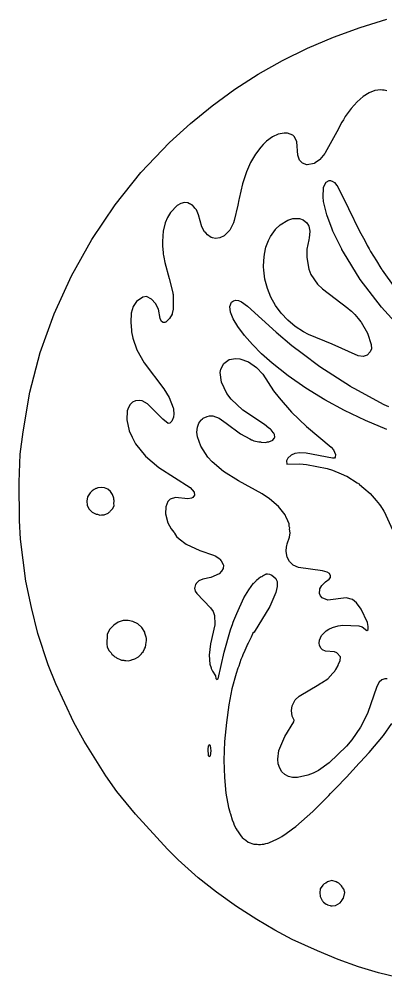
# Model space of a CAD drawing. Header units: millimetres. Extents: x 9 to 291, y 12 to 293.
# Drawn here: x 8.5 to 113, y 15.3 to 288 of the extents above; entities that cross this region are included whole.
import ezdxf

# ---------------------------------------------------------------- set-up
doc = ezdxf.new("R2010")
doc.units = ezdxf.units.MM
doc.layers.add('CUT', color=7, linetype='CONTINUOUS')

msp = doc.modelspace()

# ---------------------------------------------------------------- linework, layer by layer
at = {"layer": 'CUT'}
for points in [[(116.8109, 15.3353), (110.9323, 16.7814), (105.1767, 18.5045), (99.4029, 20.573), (93.5413, 22.9668), (86.3156, 26.2564), (81.3754, 28.9109), (76.2367, 31.8958), (70.4881, 35.6156), (64.729, 39.7117), (59.5352, 43.7991), (53.8403, 48.9392), (50.7849, 51.9637), (41.6818, 61.8668), (36.3967, 68.3503), (33.1846, 72.7981), (27.0399, 82.691), (24.1474, 88.0138), (19.0019, 98.9522), (16.8484, 104.3984), (13.8983, 113.31), (12.0205, 120.6349), (10.4822, 128.1409), (8.8801, 140.1575), (8.6033, 145.4204), (8.5419, 156.3651), (8.8524, 164.3251), (9.6518, 170.6881), (11.5545, 181.92), (14.5487, 193.1876), (18.5194, 204.2339), (23.4441, 215.0342), (29.2437, 225.3751), (35.8576, 235.2521), (43.2421, 244.4543), (51.3259, 252.9397), (57.339, 258.3699), (63.5537, 263.4162), (70.0153, 268.094), (76.6614, 272.3715), (83.5748, 276.2911), (90.7135, 279.7983), (98.0979, 282.936), (105.6926, 285.7031), (113.2318, 288.0414)], [(113.2396, 267.6526), (112.9193, 267.705), (112.4625, 267.8401), (112.0208, 267.8521), (111.5615, 267.9272), (109.8778, 267.7149), (108.2148, 267.0615), (106.4934, 266.0048), (104.7778, 264.5311), (103.1108, 262.6495), (101.4338, 260.36), (100.8969, 259.3921), (100.4273, 258.7119), (99.0308, 256.028), (95.6958, 250.016), (95.5738, 249.8421), (94.1919, 248.1163), (94.1721, 248.0995), (94.1571, 248.0868), (94.1477, 248.0788), (94.1238, 248.0586), (92.855, 247.1457), (92.7905, 247.1143), (92.7531, 247.0961), (92.7075, 247.0739), (92.5451, 246.9949), (90.6119, 246.5611), (90.4711, 246.5907), (89.2876, 247.0759), (88.379, 247.9006), (87.9421, 249.3292), (87.628, 253.1542), (87.0017, 254.5292), (86.4461, 255.039), (85.0164, 255.5736), (84.0412, 255.6386), (82.3562, 255.3637), (80.7316, 254.6112), (79.0082, 253.357), (78.4351, 252.7615), (78.2411, 252.5912), (78.0845, 252.3971), (77.3859, 251.6712), (75.8369, 249.6013), (74.4696, 247.2279), (73.2501, 244.5701), (72.124, 241.1596), (71.2248, 236.9956), (71.218, 236.9859), (71.1477, 236.6384), (70.8261, 235.1489), (69.7711, 230.7899), (69.5676, 230.0828), (68.5061, 227.9925), (66.917, 226.4009), (65.6955, 225.8194), (64.4795, 225.6539), (63.6315, 225.8489), (63.2931, 225.9387), (63.2372, 225.9728), (62.188, 226.6995), (61.6746, 227.2361), (61.3677, 227.587), (60.6091, 228.9772), (59.6234, 232.4209), (59.0407, 233.7658), (58.5736, 234.3149), (58.4172, 234.6068), (57.8919, 235.1356), (57.6177, 235.2531), (57.3669, 235.4378), (57.1007, 235.5083), (56.5655, 235.7855), (55.5886, 235.8496), (54.6025, 235.6046), (53.5204, 234.9999), (51.6524, 233.0482), (50.8296, 231.6551), (50.1242, 230.0637), (49.637, 228.111), (49.6288, 227.9853), (49.5867, 227.8295), (49.4024, 224.7569), (49.4082, 224.6291), (49.3974, 224.4693), (49.3986, 224.4576), (49.3355, 223.4906), (49.5457, 221.6328), (49.556, 221.4077), (49.5933, 221.2121), (49.6401, 220.7978), (49.7674, 220.2981), (50.0476, 218.8267), (51.2949, 214.2989), (52.33, 210.2336), (52.3316, 210.2158), (52.3475, 210.0334), (52.3718, 209.7561), (52.3798, 209.665), (52.4048, 205.5452), (52.1476, 204.2973), (52.0919, 204.0782), (51.3924, 202.9208), (50.677, 202.2085), (50.2799, 201.8928), (50.2796, 201.8926), (50.277, 201.8912), (50.2386, 201.8702), (50.027, 201.7546), (49.5756, 201.7312), (49.1047, 202.0827), (48.7055, 202.8669), (48.2205, 205.5399), (47.3674, 207.1334), (46.1981, 208.4285), (44.85, 209.1236), (43.752, 208.9905), (41.9824, 207.6996), (40.9758, 206.2622), (40.4569, 204.4113), (40.3945, 201.8317), (40.5541, 199.49), (40.5484, 199.3081), (40.5765, 199.1611), (40.5801, 199.1093), (40.8869, 197.3134), (42.0276, 193.9517), (44.1733, 190.2697), (49.7232, 182.8501), (51.2684, 180.441), (52.4242, 177.4711), (52.4561, 177.2754), (52.4824, 177.1142), (52.4897, 177.0694), (52.4933, 177.0474), (52.6199, 175.8041), (52.491, 174.7954), (52.0572, 173.7149), (51.597, 173.1682), (51.4981, 173.0752), (51.0168, 173.0031), (49.5104, 174.2384), (45.1147, 178.5706), (43.6144, 179.4304), (42.9345, 179.5947), (41.7087, 179.4716), (40.8419, 179.0597), (40.1539, 178.424), (39.6398, 177.6218), (39.2858, 176.5916), (39.1692, 174.0203), (39.8977, 170.9784), (40.6917, 169.092), (41.7259, 167.2719), (44.5283, 163.7753), (48.3098, 160.5152), (57.2347, 154.8424), (58.4101, 153.5), (58.4468, 152.5981), (58.0473, 151.9896), (57.6415, 151.7373), (56.6232, 151.6359), (53.114, 152), (51.5753, 151.4802), (50.9232, 150.8653), (50.2876, 149.3458), (50.2306, 147.3215), (50.8797, 144.7551), (51.7996, 143.0664), (52.5884, 142.1429), (52.7418, 141.9378), (52.7823, 141.7961), (53.3661, 140.905), (54.0728, 140.1676), (56.07, 138.7235), (59.9722, 136.8799), (63.8925, 135.5642), (64.5347, 135.3265), (64.5583, 135.3118), (65.4769, 134.6488), (65.7352, 134.4516), (66.1123, 133.9652), (66.6351, 132.9476), (66.7197, 132.7215), (66.635, 131.7627), (66.2175, 131.0011), (65.5145, 130.2977), (63.1581, 129.2202), (60.8599, 128.7477), (59.749, 128.2507), (58.9584, 127.4801), (58.9405, 127.4301), (58.7471, 127.2438), (58.5561, 126.4269), (58.5656, 126.3833), (58.4978, 126.194), (58.6713, 125.3645), (59.1685, 124.6477), (63.0736, 120.5762), (63.7545, 119.5203), (64.1698, 118.3707), (64.1786, 118.3042), (64.2527, 116.0192), (64.2329, 115.7252), (63.0642, 110.3712), (62.6407, 107.1671), (62.83, 104.5674), (63.2167, 103.5244), (63.2561, 103.3409), (63.3724, 103.1046), (63.5782, 102.5496), (64.4465, 101.26), (64.5192, 100.4623), (64.8559, 100.1903), (65.252, 100.4322), (66.8981, 107.9285), (68.7116, 114.2915), (69.3728, 116.139), (69.4144, 116.2424), (69.5117, 116.484), (69.731, 117.0283), (70.5015, 118.9412), (72.5321, 123.3847), (73.9445, 125.7372), (75.3135, 127.5626), (75.3913, 127.6423), (75.919, 128.1714), (76.0404, 128.2932), (76.1586, 128.4117), (76.7858, 129.0408), (77.3081, 129.373), (77.6159, 129.5459), (77.9019, 129.7065), (78.0317, 129.7794), (78.4458, 130.0119), (78.7397, 130.1249), (78.7407, 130.1253), (78.8358, 130.1578), (78.9005, 130.18), (79.0338, 130.2256), (79.2542, 130.2503), (79.8619, 130.2033), (80.4813, 129.9011), (81.6135, 128.9776), (81.7779, 128.6879), (82.0035, 128.0663), (82.0252, 127.9288), (82.0353, 127.8642), (82.0416, 127.8247), (82.0477, 127.7857), (82.0278, 126.695), (81.6766, 124.9755), (79.9142, 120.9265), (75.4431, 113.6639), (75.0588, 113.3436), (74.6593, 112.2375), (74.6618, 112.2149), (74.0687, 111.0942), (73.7468, 110.5267), (73.6172, 110.241), (73.3813, 109.7951), (72.8015, 108.4427), (72.2368, 107.1977), (72.042, 106.6708), (71.7164, 105.9111), (71.0684, 104.0375), (70.8997, 103.5813), (70.8414, 103.3811), (70.3167, 101.8642), (69.1459, 97.5501), (68.2619, 92.9472), (67.554, 87.93), (67.0651, 82.5519), (66.8502, 77.284), (67.0024, 72.3496), (67.4299, 67.8219), (68.1714, 63.7491), (68.5155, 62.5954), (68.5667, 62.3504), (68.7113, 61.9388), (69.1951, 60.3166), (69.5785, 59.4706), (69.8207, 58.7813), (70.377, 57.7086), (70.5014, 57.4343), (70.5642, 57.3478), (70.691, 57.1033), (71.6673, 55.77), (71.8209, 55.6173), (72.0578, 55.2912), (72.5374, 54.9052), (72.7996, 54.6445), (73.0859, 54.4638), (73.7721, 53.9116), (75.4046, 53.3594), (76.3296, 53.3174), (76.6924, 53.2716), (76.9294, 53.2901), (77.3146, 53.2726), (77.757, 53.3549), (78.2179, 53.3909), (78.7915, 53.5472), (79.3697, 53.6546), (79.625, 53.7742), (79.873, 53.8417), (81.9251, 54.7619), (82.6754, 55.2027), (83.3874, 55.5362), (84.055, 56.0134), (84.2077, 56.103), (86.4339, 57.7136), (87.3636, 58.3781), (92.1873, 62.6486), (93.5241, 64.0111), (96.5746, 67.0362), (96.6201, 67.0843), (96.7286, 67.1902), (97.2538, 67.7547), (98.7468, 69.3344), (101.7614, 72.4071), (105.4107, 76.3849), (105.5664, 76.5497), (105.6451, 76.6405), (108.2375, 79.4663), (112.311, 84.2743), (114.6429, 87.714)], [(118.5039, 198.683), (111.7737, 206.1201), (105.7107, 214.0287), (100.8845, 221.7429), (100.4777, 222.5056), (100.4498, 222.5579), (100.4409, 222.5747), (100.435, 222.5857), (97.9208, 227.6927), (97.6591, 228.2693), (96.1794, 232.3562), (95.3299, 235.8104), (95.2708, 236.1631), (95.2641, 236.203), (95.2516, 236.2773), (95.2391, 236.352), (95.1684, 237.3087), (95.2258, 240.2205), (95.2275, 240.2306), (95.2296, 240.2356), (95.2306, 240.238), (95.2344, 240.2469), (95.2367, 240.2522), (96.0001, 241.6597), (96.8088, 242.1085), (97.1857, 242.1316), (97.448, 242.0716), (97.6881, 241.9739), (98.3766, 241.5339), (99.0213, 240.736), (99.3135, 240.3201), (102.3795, 234.1989), (105.5141, 227.7038), (106.9649, 225.0444), (107.6518, 223.6731), (108.2503, 222.6881), (108.6434, 221.9676), (110.3246, 219.2745), (111.5604, 217.2409), (111.8505, 216.8303), (111.9482, 216.6738), (115.5018, 211.6491)], [(113.2265, 171.2865), (107.1513, 173.8638), (101.2252, 176.7036), (95.5618, 179.7822), (90.2244, 183.0643), (85.187, 186.5566), (80.5876, 190.1748), (77.6106, 192.8415), (74.9576, 195.4958), (72.6931, 198.097), (70.8475, 200.5703), (69.5245, 202.818), (68.753, 204.7292), (68.5529, 206.3168), (69.0642, 207.566), (69.5964, 207.9562), (70.246, 208.0963), (71.0081, 207.9944), (71.8713, 207.6111), (73.6168, 206.3592), (81.7571, 198.9776), (86.2431, 195.1983), (89.1509, 193.0385), (94.1444, 189.22), (102.9166, 183.6077), (103.135, 183.49), (103.8492, 183.0307), (112.3604, 178.4525), (113.7407, 177.8372)], [(113.3699, 100.3491), (112.6703, 100.4136), (111.8197, 100.1299), (111.0874, 99.4538), (110.393, 98.2109), (107.7335, 90.5346), (105.7732, 86.6154), (103.2844, 83.0205), (101.7683, 81.2553), (96.8341, 76.4733), (93.8002, 74.3345), (92.2739, 73.5396), (90.8034, 72.9483), (87.8544, 72.3337), (86.4296, 72.3378), (85.2488, 72.6197), (84.2197, 73.1474), (83.3505, 73.969), (82.7501, 74.9728), (82.3509, 76.2159), (82.2251, 77.5807), (82.5317, 79.9691), (84.1842, 84.0074), (86.8001, 88.123), (86.8747, 88.6593), (86.2531, 89.7932), (86.0641, 91.3954), (86.2935, 92.68), (86.8248, 93.8671), (87.1932, 94.3702), (88.3289, 95.4777), (93.8735, 98.8125), (94.2988, 99.0462), (94.6082, 99.2544), (96.4749, 100.3772), (97.9061, 102.0373), (98.4697, 102.6105), (98.574, 102.8121), (98.7794, 103.0503), (99.3939, 104.1565), (99.5241, 104.6483), (99.9701, 105.5103), (100.0569, 106.6508), (99.0603, 107.8188), (98.3396, 108.0957), (95.8079, 108.2864), (94.9664, 108.6513), (94.4572, 109.0818), (94.0664, 109.9509), (94.0239, 110.5464), (94.0959, 111.3869), (94.6772, 112.7329), (94.7344, 112.8082), (95.8717, 113.9584), (95.9187, 113.9936), (95.9497, 114.0169), (95.9525, 114.019), (95.9632, 114.027), (96.7612, 114.5199), (97.7418, 114.9907), (99.4307, 115.4903), (100.7459, 115.6481), (105.327, 115.4345), (106.2646, 115.1503), (107.5546, 114.1021), (107.9557, 114.3792), (107.9402, 115.3046), (107.7366, 116.4375), (105.987, 120.2087), (104.6429, 122.0521), (103.4867, 122.9203), (101.6984, 123.4559), (96.4828, 122.7838), (94.8757, 123.4183), (94.3687, 123.9765), (94.0838, 124.639), (94.1561, 125.906), (94.1973, 126.0156), (94.7568, 126.9182), (95.7764, 127.9558), (96.8277, 128.7467), (97.2023, 129.2403), (97.1894, 129.3981), (97.2593, 129.6821), (96.8913, 130.3481), (96.2237, 130.731), (94.9367, 131.0803), (88.124, 132.0483), (86.5896, 132.7105), (85.5211, 133.7451), (84.8722, 134.9836), (84.5565, 136.5936), (84.5589, 136.6241), (84.5595, 136.6315), (84.5797, 136.8879), (84.6453, 137.7237), (84.6623, 137.8674), (84.7001, 138.0069), (84.7179, 138.0727), (84.7597, 138.2268), (84.9088, 138.7769), (85.5143, 140.7363), (85.6895, 141.9538), (85.5789, 142.9194), (85.5968, 143.3117), (85.5399, 143.513), (85.5371, 143.5727), (85.4884, 143.7097), (85.4005, 144.4766), (85.0357, 145.2971), (84.9527, 145.591), (84.5799, 146.3224), (84.2698, 147.0199), (82.38, 149.4177), (79.8609, 151.6355), (77.7858, 153.0408), (71.0149, 156.7046), (66.7503, 159.3954), (63.5548, 162.0993), (62.2833, 163.4924), (60.3328, 166.5393), (59.3024, 169.2438), (59.1787, 170.5514), (59.3125, 171.9443), (59.7347, 173.1595), (60.2622, 173.9128), (60.2637, 173.9142), (60.2896, 173.9386), (60.3014, 173.9497), (60.7471, 174.3692), (60.9294, 174.5085), (62.0649, 175.0062), (62.7855, 175.2164), (63.696, 175.1792), (65.4659, 174.5098), (67.5235, 173.1584), (71.5616, 170.0367), (74.2304, 168.6808), (74.69, 168.405), (74.8446, 168.3687), (75.3638, 168.105), (76.8405, 167.7838), (77.256, 167.7843), (77.4507, 167.7298), (78.7334, 167.6652), (78.9594, 167.7251), (79.3104, 167.7871), (79.6622, 167.7875), (80.8254, 168.2409), (81.1647, 168.8131), (81.2347, 168.8789), (81.2402, 168.9404), (81.3644, 169.15), (81.3045, 169.8553), (81.2023, 169.9949), (81.1128, 170.2588), (80.4191, 171.0648), (80.3965, 171.0957), (80.3835, 171.1061), (80.1592, 171.3667), (79.6132, 171.7267), (78.3941, 172.7086), (72.273, 176.7935), (68.9249, 179.9265), (67.6512, 181.5525), (66.131, 184.7565), (65.8164, 187.4997), (65.9875, 188.5249), (66.7971, 190.1124), (68.3128, 191.1932), (70.2367, 191.5347), (71.4379, 191.403), (73.8207, 190.5199), (76.1318, 188.9836), (77.975, 187.0484), (81.0282, 182.2741), (82.5601, 180.3118), (86.1414, 176.2398), (90.3833, 172.182), (97.3647, 166.3062), (98.1015, 165.4975), (98.6768, 164.2383), (98.566, 163.4398), (98.3369, 163.2032), (97.8344, 163.1562), (90.2526, 164.539), (88.4528, 164.6606), (87.0951, 164.4892), (86.0509, 164.0603), (85.1027, 163.1943), (84.7199, 162.4406), (84.8115, 161.4632), (88.5086, 161.517), (90.3418, 161.363), (96.2434, 160.1909), (97.7717, 159.7057), (100.258, 158.6995), (101.7739, 158.0572), (101.8854, 158.0004), (104.8471, 156.1427), (104.9892, 156.0468), (105.0688, 155.9931), (105.335, 155.8136), (105.4839, 155.7131), (106.7274, 154.6657), (108.5196, 153.0726), (110.2309, 151.1391), (111.1387, 150.0184), (111.6152, 149.3011), (111.6513, 149.2468), (111.7981, 149.0259), (112.4411, 148.0581), (112.468, 148.0083), (115.338, 141.7365)]]:
    msp.add_lwpolyline(points, dxfattribs=at)
for points in [[(86.5317, 231.3265), (88.2077, 231.385), (88.2731, 231.377), (88.3021, 231.3735), (88.3307, 231.37), (88.3424, 231.3686), (89.4367, 230.9814), (90.4582, 230.1238), (90.9198, 229.3676), (90.9936, 229.2466), (91.0087, 229.2219), (91.0195, 229.2041), (91.3337, 227.7111), (91.3338, 227.6784), (91.3338, 227.6689), (91.3338, 227.6598), (91.3338, 227.6471), (91.1666, 225.8343), (91.0706, 225.2963), (90.5093, 222.6296), (90.5084, 221.3772), (90.4804, 220.892), (90.508, 220.6925), (90.5077, 220.2362), (91.0467, 216.9185), (91.626, 215.4178), (93.5413, 212.6899), (94.9731, 211.3142), (102.1775, 205.8501), (102.815, 205.2794), (103.174, 204.9581), (103.5951, 204.5812), (103.7748, 204.4203), (104.1585, 204.0651), (105.1115, 202.913), (105.8838, 201.9174), (105.9103, 201.8833), (105.9298, 201.8581), (105.9384, 201.847), (107.7835, 198.6758), (108.785, 195.4634), (108.8504, 194.2229), (108.5196, 193.3653), (107.6208, 192.5039), (106.5316, 192.1009), (105.122, 192.2998), (97.6896, 195.6169), (90.9745, 198.3285), (89.4981, 199.0545), (87.1827, 200.5779), (85.0706, 202.3752), (83.1787, 204.3939), (81.5675, 206.5993), (80.2685, 208.9553), (79.2472, 211.4394), (78.5362, 214.0511), (78.2011, 216.6703), (78.1746, 217.6214), (78.1887, 219.4146), (78.3899, 221.1871), (78.8459, 223.2237), (79.5273, 225.1225), (80.1138, 226.2388), (81.5073, 228.2553), (81.5715, 228.3391), (82.8677, 229.5442), (85.0934, 230.869)], [(30.1267, 154.376), (29.8988, 154.281), (29.3787, 153.8441), (29.2251, 153.7349), (29.1935, 153.6885), (28.7497, 153.3157), (28.0472, 152.1313), (27.8071, 150.9088), (27.9551, 149.7634), (28.4311, 148.7283), (29.3317, 147.7977), (29.8612, 147.5359), (29.9163, 147.4857), (30.0543, 147.4404), (30.4989, 147.2205), (30.811, 147.1915), (31.0522, 147.1122), (31.309, 147.014), (31.3441, 147.0163), (31.4438, 146.9835), (31.9551, 147.0461), (32.2177, 147.037), (32.2656, 147.0565), (32.7581, 147.0108), (33.8535, 147.4971), (34.1957, 147.8402), (34.3281, 147.9166), (34.4764, 148.1217), (35.1467, 148.7938), (35.5598, 149.5772), (35.5381, 150.3773), (35.6377, 150.8712), (35.5781, 151.1125), (35.581, 151.1466), (35.5101, 151.4056), (35.4992, 151.8068), (35.1097, 152.8501), (34.5364, 153.6834), (33.8205, 154.2971), (32.8597, 154.7139), (31.8993, 154.8533), (30.9518, 154.7198), (30.5369, 154.5469), (30.4645, 154.5341), (30.4004, 154.49), (30.191, 154.4027), (30.1599, 154.3995)], [(43.4406, 115.0055), (42.3198, 116.0437), (40.9566, 116.7184), (39.5671, 117.0026), (38.1498, 116.9445), (36.7573, 116.5051), (35.4803, 115.6992), (34.3126, 114.4216), (33.5918, 113.0397), (33.4819, 110.2476), (33.61, 109.4612), (34.0823, 108.4811), (34.7237, 107.7997), (34.9515, 107.4507), (35.4348, 107.0443), (35.822, 106.6329), (36.0621, 106.5168), (36.2266, 106.3784), (37.5412, 105.8011), (37.6599, 105.7436), (37.6758, 105.742), (37.7455, 105.7114), (38.3321, 105.6647), (38.5913, 105.5633), (38.9314, 105.611), (39.6462, 105.5365), (40.3328, 105.7295), (40.4411, 105.7385), (40.5752, 105.7977), (41.5342, 106.0672), (42.5426, 106.6908), (42.7728, 106.9125), (42.8242, 106.9448), (42.9228, 107.0569), (43.3741, 107.4914), (43.5245, 107.7409), (43.8426, 108.1025), (44.2505, 108.9447), (44.5016, 109.361), (44.6024, 110.0297), (44.7643, 110.8111), (44.7624, 110.86), (44.8577, 111.2249), (44.7915, 111.9276), (44.7121, 112.1474), (44.7071, 112.2751), (44.3629, 113.37), (44.2939, 113.6502)], [(63.0448, 78.4386), (63.1984, 79.9442), (63.0448, 81.4498), (62.6146, 81.6034), (62.3688, 81.2655), (62.2767, 80.3744), (62.3688, 78.623), (62.6146, 78.285)], [(94.3026, 40.6772), (94.1344, 39.5216), (94.2838, 38.5551), (94.2856, 38.5161), (94.2919, 38.503), (94.3009, 38.4445), (94.3856, 38.2971), (94.3911, 38.2593), (94.5057, 38.0542), (94.8647, 37.3008), (94.9757, 37.213), (95.0701, 37.0439), (95.1439, 36.9782), (95.204, 36.8737), (95.9886, 36.2591), (96.2873, 36.1756), (96.372, 36.1085), (97.1033, 35.9052), (97.3162, 35.8142), (97.3898, 35.8256), (97.5347, 35.7853), (97.6243, 35.8017), (97.6587, 35.7921), (98.6165, 35.9126), (99.9269, 36.6231), (100.5104, 37.4557), (100.5227, 37.4673), (100.5276, 37.4803), (100.8978, 38.0084), (101.3023, 39.5935), (100.9831, 40.5891), (100.6772, 40.9846), (100.5077, 41.2631), (100.3728, 41.5087), (99.5632, 42.2578), (99.3956, 42.3219), (99.2622, 42.441), (99.0848, 42.4844), (98.8401, 42.6661), (97.5931, 42.9798), (96.3861, 42.6675), (95.8917, 42.2961), (95.4091, 42.0754), (95.1563, 41.7437), (95.0714, 41.68)]]:
    msp.add_lwpolyline(points, close=True, dxfattribs=at)

doc.saveas('drawing.dxf')
